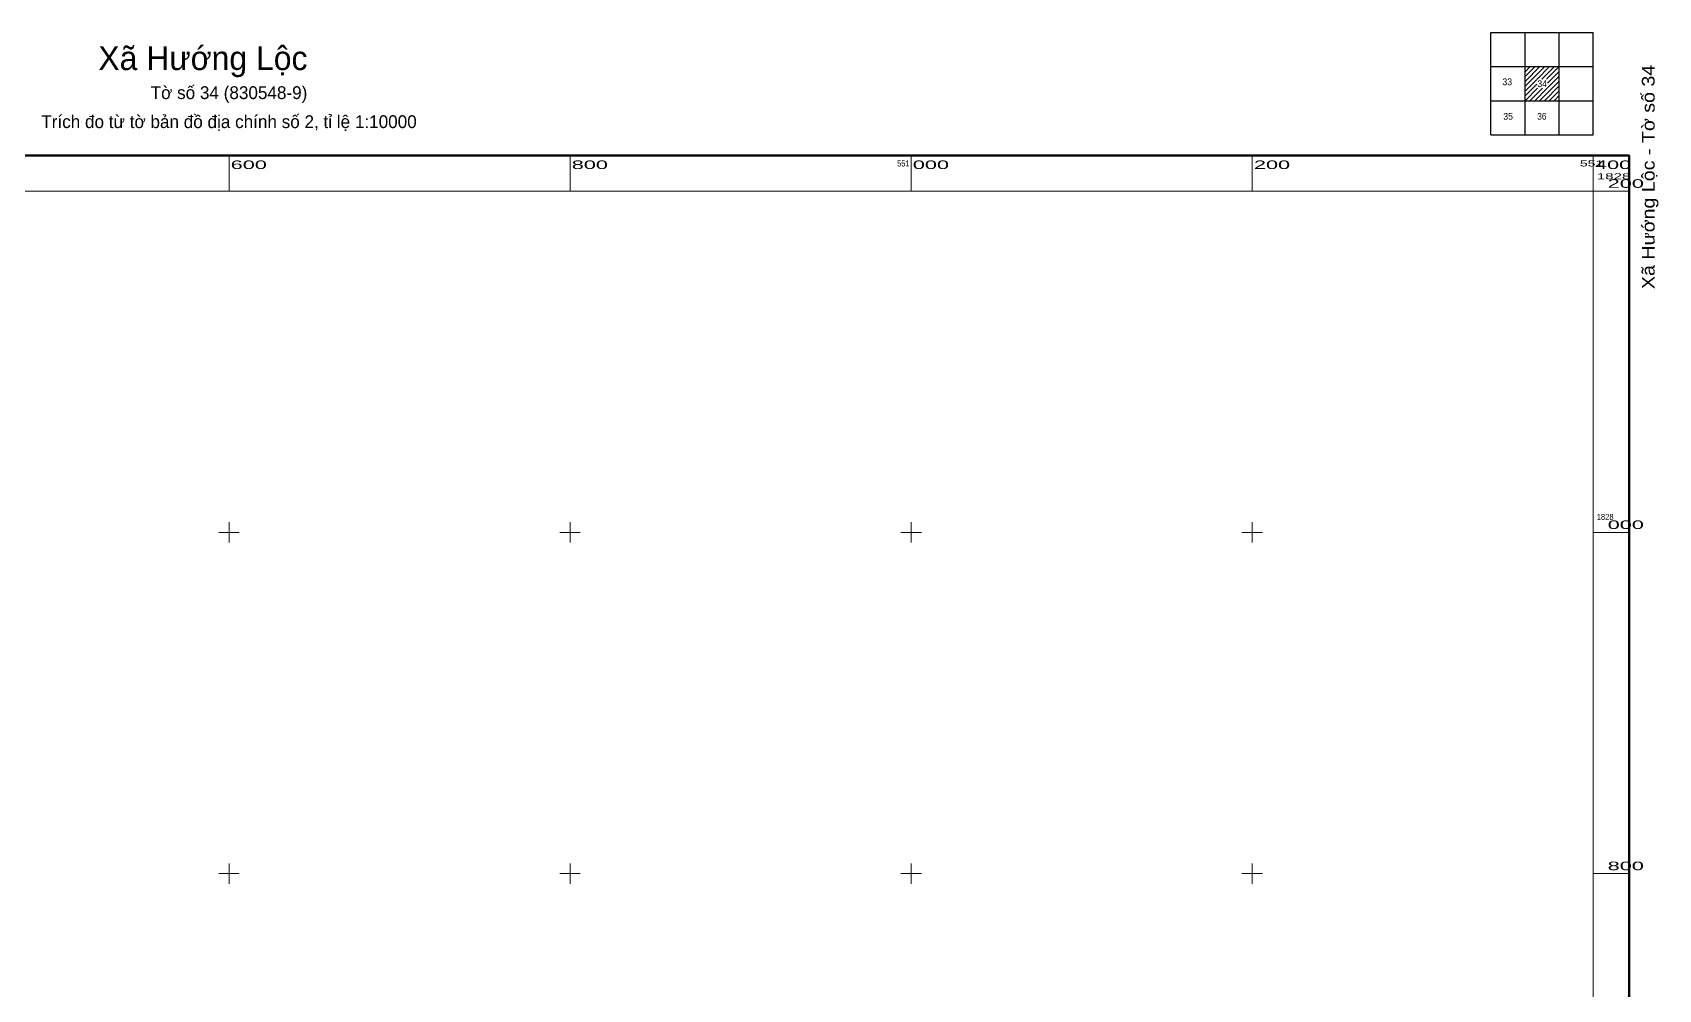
# Model space of a CAD drawing. Header units: metres. Extents: x 549779 to 551438, y 1826638 to 1828293.
# Drawn here: x 550485 to 551438, y 1827732 to 1828293 of the extents above; entities that cross this region are included whole.
import ezdxf
from ezdxf.enums import TextEntityAlignment as Align

# ---------------------------------------------------------------- set-up
doc = ezdxf.new("R2010")
doc.units = ezdxf.units.M
doc.header["$LTSCALE"] = 2
doc.layers.add('63', color=7, linetype='Continuous', lineweight=13)

msp = doc.modelspace()

# ---------------------------------------------------------------- linework, layer by layer
at = {"layer": '63', "lineweight": 25}
for p, q in [((551340, 1828293), (551400, 1828293)), ((551340, 1828233), (551340, 1828293)), ((551360, 1828233), (551360, 1828293)), ((551380, 1828233), (551380, 1828293)), ((551340, 1828273), (551400, 1828273)), ((551340, 1828253), (551400, 1828253))]:
    msp.add_line(p, q, dxfattribs=at)
at = {"layer": '63'}
for p, q in [((551360, 1828272.8), (551360.2, 1828273)), ((551360, 1828269.96), (551363.04, 1828273)), ((551360, 1828267.16), (551365.84, 1828273)), ((551360, 1828264.32), (551368.68, 1828273)), ((551360, 1828261.48), (551371.52, 1828273)), ((551367, 1828265.68), (551374.36, 1828273)), ((551369.8, 1828265.68), (551377.16, 1828273)), ((551372.64, 1828265.68), (551380, 1828273)), ((551360, 1828258.64), (551366.88, 1828265.52)), ((551368.48, 1828253), (551380, 1828264.52)), ((551373.12, 1828263.32), (551380, 1828270.16)), ((551373.12, 1828260.52), (551380, 1828267.36)), ((551360, 1828255.84), (551366.88, 1828262.72)), ((551360, 1828253), (551367.36, 1828260.36)), ((551362.84, 1828253), (551370.2, 1828260.36)), ((551365.64, 1828253), (551373, 1828260.36)), ((551371.32, 1828253), (551380, 1828261.68)), ((551374.16, 1828253), (551380, 1828258.84)), ((551376.96, 1828253), (551380, 1828256.04)), ((551379.8, 1828253), (551380, 1828253.2)), ((550600, 1828200), (550600, 1828221)), ((550800, 1828200), (550800, 1828221)), ((551000, 1828200), (551000, 1828221)), ((551200, 1828200), (551200, 1828221)), ((551400, 1828200), (551400, 1828221)), ((551400, 1828200), (551421, 1828200)), ((550600, 1827994), (550600, 1828006)), ((550800, 1827994), (550800, 1828006)), ((551000, 1827994), (551000, 1828006)), ((551200, 1827994), (551200, 1828006)), ((550594, 1828000), (550606, 1828000)), ((550794, 1828000), (550806, 1828000)), ((550994, 1828000), (551006, 1828000)), ((551194, 1828000), (551206, 1828000)), ((551400, 1828000), (551421, 1828000)), ((550600, 1827794), (550600, 1827806)), ((550800, 1827794), (550800, 1827806)), ((551000, 1827794), (551000, 1827806)), ((551200, 1827794), (551200, 1827806)), ((550594, 1827800), (550606, 1827800)), ((550794, 1827800), (550806, 1827800)), ((550994, 1827800), (551006, 1827800)), ((551194, 1827800), (551206, 1827800)), ((551400, 1827800), (551421, 1827800))]:
    msp.add_line(p, q, dxfattribs=at)
at = {"layer": '63', "lineweight": 25}
msp.add_lwpolyline([(551340, 1828233), (551400, 1828233), (551400, 1828293)], dxfattribs=at)
at = {"layer": '63', "lineweight": 158}
msp.add_lwpolyline([(549779, 1828221), (551421, 1828221), (551421, 1826779), (549779, 1826779)], close=True, dxfattribs=at)
at = {"layer": '63'}
msp.add_lwpolyline([(549800, 1828200), (551400, 1828200), (551400, 1826800), (549800, 1826800)], close=True, dxfattribs=at)

# ---------------------------------------------------------------- texts
for s, height, p in [('Xã Hướng Lộc', 14, (550584.7, 1828271)), ('Tờ số 34 (830548-9)', 7.5, (550600.01, 1828254)), ('Trích đo từ tờ bản đồ địa chính số 2, tỉ lệ 1:10000', 7.5, (550600, 1828237))]:
    msp.add_text(s, height=height, dxfattribs=at).set_placement(p, align=Align.CENTER)
at = {"layer": '63', "width": 1.15}
msp.add_text('Xã Hướng Lộc - Tờ số 34', height=7.48, rotation=89.999, dxfattribs=at).set_placement((551435.96, 1828142.62))
at = {"layer": '63'}
for s, width, p in [('33', 0.95, (551349.54, 1828262.12)), ('34', 0.95, (551370.01, 1828261)), ('35', 0.95, (551350.04, 1828241.88)), ('36', 0.9, (551369.82, 1828241.88))]:
    msp.add_text(s, height=4, dxfattribs=dict(at, width=width)).set_placement(p, align=Align.CENTER)
for s, height, width, p in [('600', 5, 1.9, (550601, 1828213)), ('800', 5, 1.9, (550801, 1828213)), ('000', 5, 1.9, (551001, 1828213)), ('200', 5, 1.9, (551201, 1828213)), ('400', 5, 1.9, (551401, 1828213)), ('1828', 3.5, 1.9, (551402, 1828207)), ('1828', 3.5, 0.95, (551402, 1828007.33))]:
    msp.add_text(s, height=height, dxfattribs=dict(at, width=width)).set_placement(p)
for s, height, width, p in [('551', 3.5, 0.85, (550999.03, 1828214.5)), ('551', 3.5, 1.75, (551405.81, 1828214.5)), ('200', 5, 1.9, (551429.64, 1828202)), ('000', 5, 1.9, (551429.64, 1828002)), ('800', 5, 1.9, (551429.64, 1827802))]:
    msp.add_text(s, height=height, dxfattribs=dict(at, width=width)).set_placement(p, align=Align.RIGHT)

doc.saveas('drawing.dxf')
